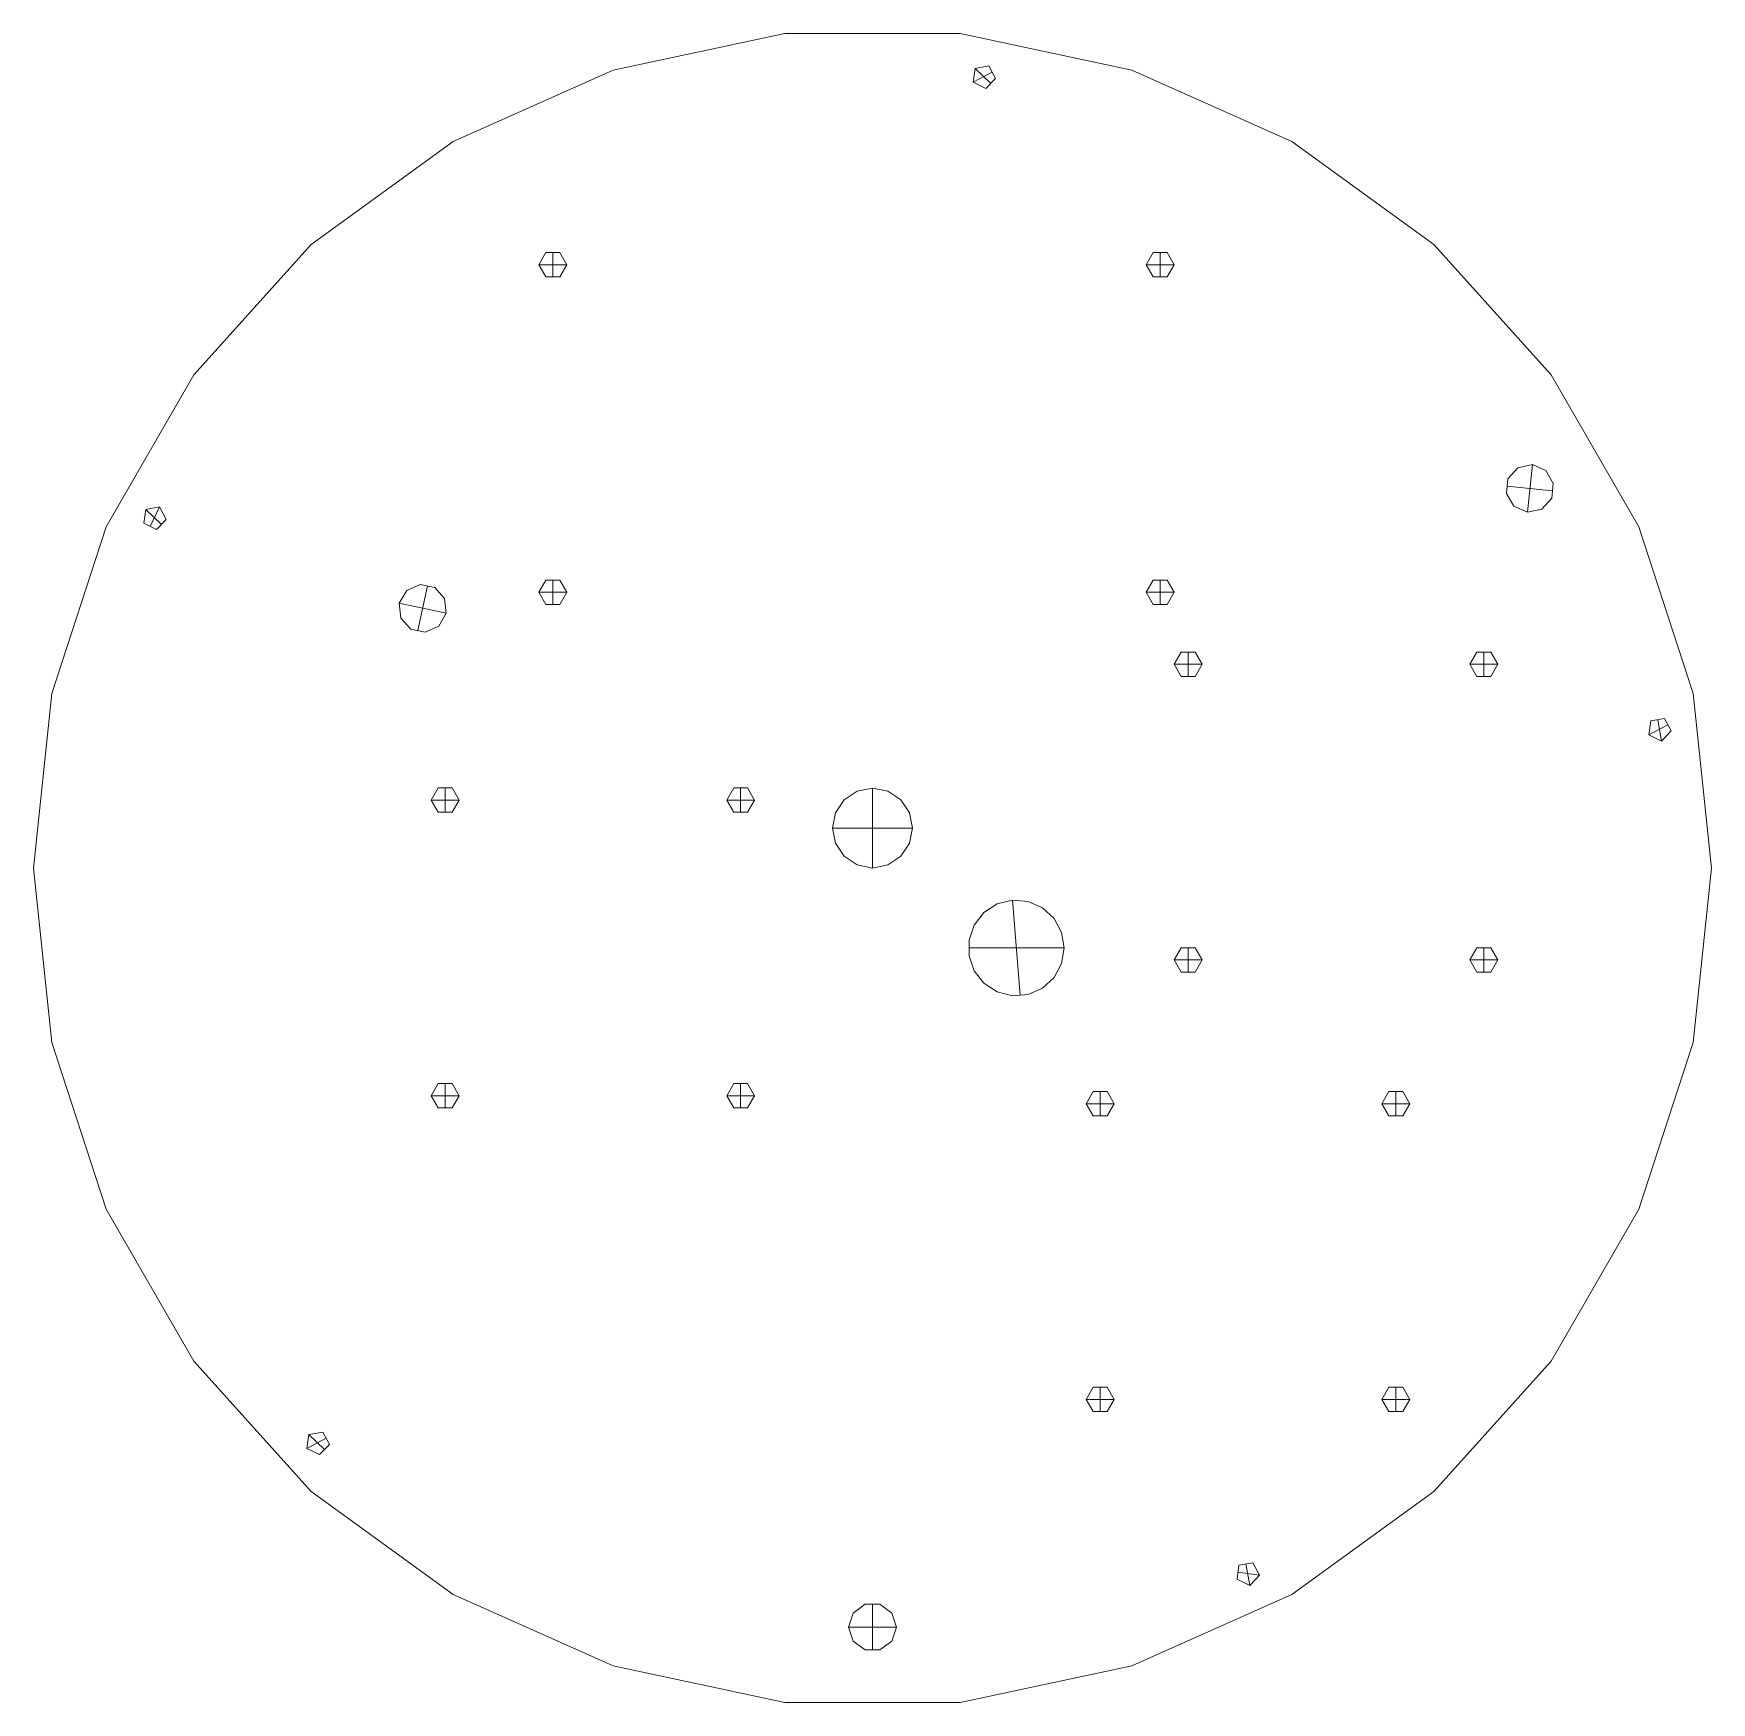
# Model space of a CAD drawing. Header units: millimetres. Extents: x -105 to 105, y -104 to 104.
import ezdxf

# ---------------------------------------------------------------- set-up
doc = ezdxf.new("R2010")
doc.units = ezdxf.units.MM
doc.layers.get('0').update_dxf_attribs({"linetype": 'CONTINUOUS', "lineweight": 0})
doc.layers.add('Hole centres', color=7, linetype='CONTINUOUS', lineweight=0)

msp = doc.modelspace()

# ---------------------------------------------------------------- linework, layer by layer
for p, q in [((-32.447, 99.861), (-10.975, 104.425)), ((-10.975, 104.425), (10.975, 104.425)), ((10.975, 104.425), (32.447, 99.861)), ((-52.5, 90.933), (-32.447, 99.861)), ((12.593, 98.323), (12.838, 100.069)), ((12.838, 100.069), (14.575, 100.375)), ((15.403, 98.818), (14.178, 97.55)), ((14.575, 100.375), (15.403, 98.818)), ((32.447, 99.861), (52.5, 90.933)), ((14.178, 97.55), (12.593, 98.323)), ((-70.259, 78.03), (-52.5, 90.933)), ((52.5, 90.933), (70.259, 78.03)), ((-84.947, 61.717), (-70.259, 78.03)), ((70.259, 78.03), (84.947, 61.717)), ((-41.75, 75.5), (-40.875, 77.016)), ((-40.875, 77.016), (-39.125, 77.016)), ((-39.125, 77.016), (-38.25, 75.5)), ((34.25, 75.5), (35.125, 77.016)), ((35.125, 77.016), (36.875, 77.016)), ((36.875, 77.016), (37.75, 75.5)), ((-40.875, 73.984), (-41.75, 75.5)), ((-39.125, 73.984), (-40.875, 73.984)), ((-38.25, 75.5), (-39.125, 73.984)), ((35.125, 73.984), (34.25, 75.5)), ((36.875, 73.984), (35.125, 73.984)), ((37.75, 75.5), (36.875, 73.984)), ((-95.922, 42.707), (-84.947, 61.717)), ((84.947, 61.717), (95.922, 42.707)), ((80.772, 50.098), (82.586, 50.484)), ((82.586, 50.484), (84.28, 49.729)), ((79.338, 46.876), (79.532, 48.72)), ((79.532, 48.72), (80.772, 50.098)), ((84.28, 49.729), (85.207, 48.124)), ((80.265, 45.271), (79.338, 46.876)), ((85.013, 46.28), (83.772, 44.902)), ((85.207, 48.124), (85.013, 46.28)), ((-91.204, 43.133), (-90.958, 44.879)), ((-90.958, 44.879), (-89.222, 45.185)), ((-89.222, 45.185), (-88.394, 43.628)), ((81.959, 44.516), (80.265, 45.271)), ((83.772, 44.902), (81.959, 44.516)), ((-102.705, 21.831), (-95.922, 42.707)), ((-89.619, 42.36), (-91.204, 43.133)), ((-88.394, 43.628), (-89.619, 42.36)), ((95.922, 42.707), (102.705, 21.831)), ((-41.75, 34.5), (-40.875, 36.016)), ((-40.875, 36.016), (-39.125, 36.016)), ((-39.125, 36.016), (-38.25, 34.5)), ((34.25, 34.5), (35.125, 36.016)), ((35.125, 36.016), (36.875, 36.016)), ((36.875, 36.016), (37.75, 34.5)), ((-59.226, 33.124), (-58.299, 34.729)), ((-58.299, 34.729), (-56.605, 35.484)), ((-56.605, 35.484), (-54.792, 35.098)), ((-54.792, 35.098), (-53.551, 33.72)), ((-53.551, 33.72), (-53.357, 31.876)), ((-40.875, 32.984), (-41.75, 34.5)), ((-38.25, 34.5), (-39.125, 32.984)), ((35.125, 32.984), (34.25, 34.5)), ((37.75, 34.5), (36.875, 32.984)), ((-59.032, 31.28), (-59.226, 33.124)), ((-53.357, 31.876), (-54.284, 30.271)), ((-39.125, 32.984), (-40.875, 32.984)), ((36.875, 32.984), (35.125, 32.984)), ((-57.792, 29.902), (-59.032, 31.28)), ((-55.978, 29.516), (-57.792, 29.902)), ((-54.284, 30.271), (-55.978, 29.516)), ((37.75, 25.5), (38.625, 27.016)), ((38.625, 23.984), (37.75, 25.5)), ((38.625, 27.016), (40.375, 27.016)), ((40.375, 27.016), (41.25, 25.5)), ((41.25, 25.5), (40.375, 23.984)), ((74.75, 25.5), (75.625, 27.016)), ((75.625, 23.984), (74.75, 25.5)), ((75.625, 27.016), (77.375, 27.016)), ((77.375, 27.016), (78.25, 25.5)), ((78.25, 25.5), (77.375, 23.984)), ((40.375, 23.984), (38.625, 23.984)), ((77.375, 23.984), (75.625, 23.984)), ((-105, 0), (-102.705, 21.831)), ((102.705, 21.831), (105, 0)), ((97.156, 16.661), (97.402, 18.407)), ((97.402, 18.407), (99.138, 18.713)), ((99.966, 17.156), (98.741, 15.888)), ((99.138, 18.713), (99.966, 17.156)), ((98.741, 15.888), (97.156, 16.661)), ((-55.25, 8.5), (-54.375, 10.016)), ((-54.375, 6.984), (-55.25, 8.5)), ((-54.375, 10.016), (-52.625, 10.016)), ((-52.625, 10.016), (-51.75, 8.5)), ((-51.75, 8.5), (-52.625, 6.984)), ((-18.25, 8.5), (-17.375, 10.016)), ((-17.375, 6.984), (-18.25, 8.5)), ((-17.375, 10.016), (-15.625, 10.016)), ((-15.625, 10.016), (-14.75, 8.5)), ((-14.75, 8.5), (-15.625, 6.984)), ((-4.619, 6.913), (-3.536, 8.536)), ((-3.536, 8.536), (-1.913, 9.619)), ((-1.913, 9.619), (0, 10)), ((0, 10), (1.913, 9.619)), ((1.913, 9.619), (3.536, 8.536)), ((3.536, 8.536), (4.619, 6.913)), ((-52.625, 6.984), (-54.375, 6.984)), ((-15.625, 6.984), (-17.375, 6.984)), ((-5, 5), (-4.619, 6.913)), ((4.619, 6.913), (5, 5)), ((-4.619, 3.087), (-5, 5)), ((5, 5), (4.619, 3.087)), ((-3.536, 1.464), (-4.619, 3.087)), ((4.619, 3.087), (3.536, 1.464)), ((-102.705, -21.831), (-105, 0)), ((-1.913, 0.381), (-3.536, 1.464)), ((0, 0), (-1.913, 0.381)), ((1.913, 0.381), (0, 0)), ((3.536, 1.464), (1.913, 0.381)), ((105, 0), (102.705, -21.831)), ((15.59, -4.505), (17.505, -4.02)), ((17.505, -4.02), (19.473, -4.184)), ((19.473, -4.184), (21.282, -4.977)), ((12.723, -7.144), (13.936, -5.586)), ((13.936, -5.586), (15.59, -4.505)), ((21.282, -4.977), (22.735, -6.315)), ((12.082, -9.012), (12.723, -7.144)), ((22.735, -6.315), (23.675, -8.052)), ((23.675, -8.052), (24, -10)), ((12.082, -10.988), (12.082, -9.012)), ((24, -10), (23.675, -11.948)), ((37.75, -11.5), (38.625, -9.984)), ((38.625, -9.984), (40.375, -9.984)), ((40.375, -9.984), (41.25, -11.5)), ((74.75, -11.5), (75.625, -9.984)), ((75.625, -9.984), (77.375, -9.984)), ((77.375, -9.984), (78.25, -11.5)), ((12.723, -12.856), (12.082, -10.988)), ((23.675, -11.948), (22.735, -13.685)), ((38.625, -13.016), (37.75, -11.5)), ((41.25, -11.5), (40.375, -13.016)), ((75.625, -13.016), (74.75, -11.5)), ((78.25, -11.5), (77.375, -13.016)), ((13.936, -14.414), (12.723, -12.856)), ((15.59, -15.495), (13.936, -14.414)), ((22.735, -13.685), (21.282, -15.023)), ((40.375, -13.016), (38.625, -13.016)), ((77.375, -13.016), (75.625, -13.016)), ((17.505, -15.98), (15.59, -15.495)), ((19.473, -15.816), (17.505, -15.98)), ((21.282, -15.023), (19.473, -15.816)), ((-95.922, -42.707), (-102.705, -21.831)), ((102.705, -21.831), (95.922, -42.707)), ((-55.25, -28.5), (-54.375, -26.984)), ((-54.375, -26.984), (-52.625, -26.984)), ((-52.625, -26.984), (-51.75, -28.5)), ((-18.25, -28.5), (-17.375, -26.984)), ((-17.375, -26.984), (-15.625, -26.984)), ((-15.625, -26.984), (-14.75, -28.5)), ((-54.375, -30.016), (-55.25, -28.5)), ((-51.75, -28.5), (-52.625, -30.016)), ((-17.375, -30.016), (-18.25, -28.5)), ((-14.75, -28.5), (-15.625, -30.016)), ((26.75, -29.5), (27.625, -27.984)), ((27.625, -27.984), (29.375, -27.984)), ((29.375, -27.984), (30.25, -29.5)), ((63.75, -29.5), (64.625, -27.984)), ((64.625, -27.984), (66.375, -27.984)), ((66.375, -27.984), (67.25, -29.5)), ((-52.625, -30.016), (-54.375, -30.016)), ((-15.625, -30.016), (-17.375, -30.016)), ((27.625, -31.016), (26.75, -29.5)), ((29.375, -31.016), (27.625, -31.016)), ((30.25, -29.5), (29.375, -31.016)), ((64.625, -31.016), (63.75, -29.5)), ((66.375, -31.016), (64.625, -31.016)), ((67.25, -29.5), (66.375, -31.016)), ((-84.947, -61.717), (-95.922, -42.707)), ((95.922, -42.707), (84.947, -61.717)), ((-70.259, -78.03), (-84.947, -61.717)), ((84.947, -61.717), (70.259, -78.03)), ((26.75, -66.5), (27.625, -64.984)), ((27.625, -64.984), (29.375, -64.984)), ((29.375, -64.984), (30.25, -66.5)), ((63.75, -66.5), (64.625, -64.984)), ((64.625, -64.984), (66.375, -64.984)), ((66.375, -64.984), (67.25, -66.5)), ((27.625, -68.016), (26.75, -66.5)), ((30.25, -66.5), (29.375, -68.016)), ((64.625, -68.016), (63.75, -66.5)), ((67.25, -66.5), (66.375, -68.016)), ((29.375, -68.016), (27.625, -68.016)), ((66.375, -68.016), (64.625, -68.016)), ((-70.79, -72.638), (-70.545, -70.892)), ((-70.545, -70.892), (-68.808, -70.586)), ((-68.808, -70.586), (-67.98, -72.143)), ((-69.205, -73.411), (-70.79, -72.638)), ((-67.98, -72.143), (-69.205, -73.411)), ((-52.5, -90.933), (-70.259, -78.03)), ((70.259, -78.03), (52.5, -90.933)), ((45.623, -88.999), (45.868, -87.253)), ((45.868, -87.253), (47.605, -86.947)), ((47.605, -86.947), (48.433, -88.504)), ((47.208, -89.772), (45.623, -88.999)), ((48.433, -88.504), (47.208, -89.772)), ((-32.447, -99.861), (-52.5, -90.933)), ((-2.427, -93.237), (-0.927, -92.147)), ((-0.927, -92.147), (0.927, -92.147)), ((0.927, -92.147), (2.427, -93.237)), ((52.5, -90.933), (32.447, -99.861)), ((-3, -95), (-2.427, -93.237)), ((2.427, -93.237), (3, -95)), ((-2.427, -96.763), (-3, -95)), ((3, -95), (2.427, -96.763)), ((-0.927, -97.853), (-2.427, -96.763)), ((0.927, -97.853), (-0.927, -97.853)), ((2.427, -96.763), (0.927, -97.853)), ((-10.975, -104.425), (-32.447, -99.861)), ((32.447, -99.861), (10.975, -104.425)), ((10.975, -104.425), (-10.975, -104.425))]:
    msp.add_line(p, q)
at = {"layer": 'Hole centres'}
for p, q in [((12.593, 98.323), (14.989, 99.596)), ((14.791, 98.184), (12.838, 100.069)), ((-40, 77.016), (-40, 73.984)), ((36, 77.016), (36, 73.984)), ((-38.25, 75.5), (-41.75, 75.5)), ((37.75, 75.5), (34.25, 75.5)), ((81.959, 44.516), (82.586, 50.484)), ((79.435, 47.798), (85.11, 47.202)), ((-89.007, 42.994), (-90.958, 44.879)), ((-89.222, 45.185), (-90.411, 42.746)), ((-40, 36.016), (-40, 32.984)), ((36, 36.016), (36, 32.984)), ((-55.698, 35.291), (-56.885, 29.709)), ((-41.75, 34.5), (-38.25, 34.5)), ((34.25, 34.5), (37.75, 34.5)), ((-59.226, 33.124), (-53.357, 31.876)), ((41.25, 25.5), (37.75, 25.5)), ((39.5, 27.016), (39.5, 23.984)), ((74.75, 25.5), (78.25, 25.5)), ((76.5, 27.016), (76.5, 23.984)), ((97.156, 16.661), (99.552, 17.934)), ((98.27, 18.56), (98.741, 15.888)), ((-51.75, 8.5), (-55.25, 8.5)), ((-53.5, 6.984), (-53.5, 10.016)), ((-18.25, 8.5), (-14.75, 8.5)), ((-16.5, 10.016), (-16.5, 6.984)), ((0, 10), (0, 0)), ((5, 5), (-5, 5)), ((17.505, -4.02), (18.489, -15.898)), ((24, -10), (12.082, -10)), ((39.5, -9.984), (39.5, -13.016)), ((76.5, -9.984), (76.5, -13.016)), ((41.25, -11.5), (37.75, -11.5)), ((78.25, -11.5), (74.75, -11.5)), ((-53.5, -26.984), (-53.5, -30.016)), ((-16.5, -26.984), (-16.5, -30.016)), ((-51.75, -28.5), (-55.25, -28.5)), ((-14.75, -28.5), (-18.25, -28.5)), ((28.5, -27.984), (28.5, -31.016)), ((65.5, -27.984), (65.5, -31.016)), ((30.25, -29.5), (26.75, -29.5)), ((67.25, -29.5), (63.75, -29.5)), ((28.5, -64.984), (28.5, -68.016)), ((65.5, -64.984), (65.5, -68.016)), ((26.75, -66.5), (30.25, -66.5)), ((63.75, -66.5), (67.25, -66.5)), ((-68.394, -71.364), (-70.79, -72.638)), ((-70.545, -70.892), (-68.593, -72.777)), ((48.433, -88.504), (45.745, -88.126)), ((46.736, -87.1), (47.208, -89.772)), ((0, -92.147), (0, -97.853)), ((3, -95), (-3, -95))]:
    msp.add_line(p, q, dxfattribs=at)

doc.saveas('drawing.dxf')
